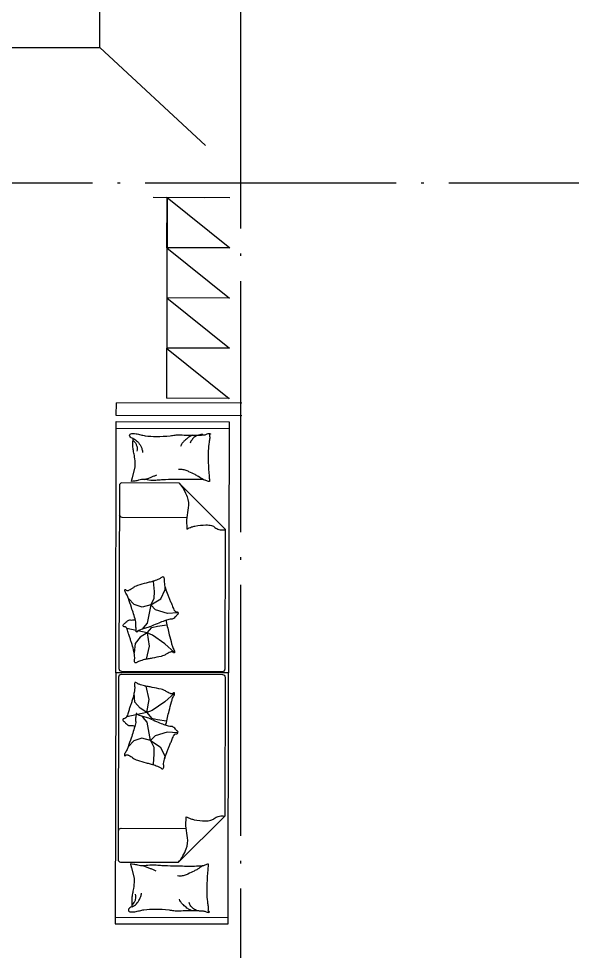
# Model space of a CAD drawing. Extents: x 39238 to 748440, y -374049 to 522939.
# Drawn here: x 50904 to 55316, y 200726 to 208157 of the extents above; entities that cross this region are included whole.
import ezdxf

# ---------------------------------------------------------------- set-up
doc = ezdxf.new("R2010")
doc.units = 0
doc.header["$LTSCALE"] = 1000
doc.header["$MEASUREMENT"] = 0
doc.linetypes.add('DOTE', pattern=[2.42, 2, -0.2, 0.02, -0.2])
for name, color, linetype in [('DOTE', 1, 'DOTE'), ('GROUND', 2, 'Continuous'), ('WALL', 2, 'Continuous'), ('家具', 8, 'Continuous')]:
    doc.layers.add(name, color=color, linetype=linetype)
doc.styles.add('DIM_FONT', font='simplex_.ttf', dxfattribs={"width": 0.7, "bigfont": 'GBCBIG'})

# ---------------------------------------------------------------- blocks, each defined once
blk = doc.blocks.new('M_C55HKH')
for p, q in [((0, -52.4), (900, -52.4)), ((25.8, -508.5), (25.8, -1967.8)), ((502.6, -488.5), (45.8, -488.5)), ((502.6, -488.5), (871.6, -858.3)), ((45.8, -761.1), (564.4, -761.1)), ((871.6, -1967.8), (871.6, -858.3)), ((299.4, -1273), (294.5, -1270)), ((306.6, -1352.3), (299.4, -1273)), ((357, -1410.4), (393.4, -1337.5)), ((393.4, -1337.5), (392.3, -1318.1)), ((146.2, -1456.3), (99.8, -1409.5)), ((278.4, -1459.1), (304.8, -1407.4)), ((278.4, -1459.1), (357, -1410.4)), ((304.8, -1407.4), (306.6, -1352.3)), ((210.6, -1478.3), (146.2, -1456.3)), ((278.4, -1459.1), (210.6, -1478.3)), ((278.4, -1459.1), (251, -1605.9)), ((316.5, -1498.2), (278.4, -1459.1)), ((412.1, -1526.9), (316.5, -1498.2)), ((495.3, -1522.7), (412.1, -1526.9)), ((251, -1605.9), (218.9, -1643.3)), ((286.2, -1639.5), (333.2, -1627.5)), ((333.2, -1627.5), (405.4, -1617.7)), ((163.5, -1664.3), (88.8, -1648.6)), ((249.3, -1682.4), (175.1, -1666.8)), ((249.3, -1682.4), (195.7, -1717.6)), ((218.9, -1643.3), (211.2, -1652.3)), ((249.3, -1682.4), (286.2, -1639.5)), ((249.3, -1682.4), (266, -1787)), ((292.2, -1700.3), (249.3, -1682.4)), ((391.2, -1768.8), (292.2, -1700.3)), ((153.5, -1766.5), (147.3, -1840.5)), ((195.7, -1717.6), (153.5, -1766.5)), ((468.8, -1838.9), (391.2, -1768.8)), ((266, -1787), (242.8, -1892.3)), ((45.8, -1987.8), (851.6, -1987.8))]:
    blk.add_line(p, q)
blk.add_lwpolyline([(0, -2000), (0, 0), (900, 0), (900, -2000)], close=True)
for points in [[(135.1, -133.6, -0.263368), (107.1, -114.8, -0.494818), (116.3, -96.1, -0.049225), (134, -94.3, -0.036831), (157.6, -96.1, -0.031893), (195.6, -104.2, 0.035782), (229.5, -111.2, 0.032941), (319.2, -117.1, 0.026564), (430.4, -111.2, 0.017905), (467.9, -105.8, -0.033397), (488.1, -103.6, -0.03204), (525.2, -104.3, 0.018442), (589.5, -107.3, 0.010837), (654.3, -106.6, 0.014624), (702.2, -103.6, 0.111249), (724.7, -96.3, -0.153708), (741.6, -92.3, -0.076444), (749.1, -94, -0.215512), (751, -96.1, -0.585858), (748.4, -99.1, 0.363489), (743.5, -101.7, 0.191716), (743.4, -113.2, -0.129675), (745.4, -129.9, -0.01735), (742.4, -146.7, 0.019326), (739.8, -161.8, 0.018818), (733.1, -230.1, 0.021828), (732.2, -289.4, 0.006204), (733.6, -323.2, 0.001963), (739.8, -430.1, 0.028341), (744, -466.2, -0.117014), (743.5, -475.1, -0.36606), (742.1, -476.1, -0.03973), (728.5, -473.3, -0.048309), (714.7, -467.8, 0.062981), (704.1, -463.9, 0.04058), (680.7, -460.5, 0.014345), (613.9, -458.3, 0.005484), (488.5, -459, 0.007153), (392.3, -462, 0.008762), (349.8, -464.7, -0.008153), (304.1, -467.6, -0.06251), (247, -463.2, 0.078669), (201.4, -461.2, 0.047825), (179, -465.9, -0.034494), (148.2, -473.3, -0.023571), (122.9, -476.3, -0.510228), (121.9, -475.1), (129.4, -445.1), (150.1, -362.6, 0.073041), (152.1, -343, 0.023305), (146.3, -281.9, 0.018299), (142.3, -259, -0.01097), (134.9, -221, -0.042281), (132, -186.7, -0.027201), (134.9, -133.3)], [(134.9, -133.6, -0.077379), (169.7, -158.9, -0.077379), (195.2, -193.7, -0.047525), (205.1, -218.3, -0.047525), (210.2, -244.3)], [(608.9, -107.4, 0.027842), (585.2, -118, 0.048685), (572.6, -126.1, 0.023666), (544.7, -150.5, 0.031223), (525.7, -171.1, 0.046801), (520.6, -178.8, 0.023191), (512.5, -195.5)], [(690.9, -101.7, 0.088153), (656.4, -105.2, 0.088153), (625.2, -120.5, 0.077547), (603.6, -142.1, 0.077547), (589.5, -169.3)], [(133.4, -149.6, -0.05369), (147.6, -162.6, -0.070312), (155.7, -174.9, -0.015448), (159.5, -183.4, -0.013244), (163.2, -193.7, -0.082127), (166.2, -211.7, -0.064164), (163.2, -234.9)], [(225.5, -460.5, 0.009729), (252.8, -451.5, 0.009729), (279.7, -441.4, 0.007971), (301.4, -432.3, 0.007971), (322.9, -422.6)], [(694.7, -462, 0.016108), (655.8, -435.8, 0.024599), (629, -420.7, 0.009477), (579.9, -397.4, 0.015937), (550.1, -385.1, 0.072521), (533.7, -381.5, 0.033339), (497.5, -381.3)], [(502.6, -488.5, -0.085272), (565.9, -598.6, -0.124044), (575.2, -686.2), (561.5, -781.6), (563.3, -854.1)], [(563.3, -854.1, -0.027362), (601.8, -837.7, -0.040834), (628.9, -830.3, -0.038441), (716.6, -820.8, -0.076528), (760.7, -826.1, -0.103649), (788.2, -840.5, 0.093398), (818.4, -857, 0.072727), (840.5, -860.8, 0.052315), (871.6, -858.3)], [(400.3, -1581.4, 0.025626), (401.8, -1590.8, 0.0108), (426.4, -1696.7, 0.00456), (445.4, -1768.5, 0.01125), (454.1, -1797.4, 0.069394), (461.7, -1813.2, -0.079756), (468.1, -1827, -0.106399), (468.8, -1838.9, -0.328642), (465.8, -1841.8, -0.299547), (460.8, -1839.5, 0.189917), (454.1, -1834.5, 0.033518), (446, -1832.9, 0.075627), (442.4, -1833, 0.053489), (435.9, -1834.8, 0.017838), (417.6, -1843, 0.038394), (397.1, -1855.1, -0.059529), (383.5, -1862.4, -0.035943), (361.9, -1869, -0.011245), (291.4, -1883.8, -0.006203), (259.2, -1889.3, 0.010783), (240.6, -1892.7, 0.019485), (229.8, -1895.4, 0.005062), (188.4, -1907.7, 0.101392), (167.2, -1919.3, -0.223768), (156.1, -1922.3, -0.25558), (152.7, -1919.5, -0.081563), (149.7, -1906.7, -0.071805), (150.7, -1893, 0.069985), (151.8, -1879, 0.03546), (145.4, -1830.7, 0.029432), (130.3, -1774, 0.001554), (121.1, -1746.5, -0.00152), (111.6, -1718.4, -0.004735), (102.3, -1689.3, 0.00382), (90.8, -1653.2, 0.296001), (66.5, -1633.6, -0.649774), (60.7, -1615.9, -0.02319), (64.7, -1612.6, 0.0288), (67.9, -1609.9, 0.005727), (73, -1605.1, -0.004358), (79.6, -1598.7, -0.027528), (94.1, -1586.2, -0.046214), (103.8, -1580.2, -0.194121), (117.3, -1579, 0.133719), (136.6, -1579.7, 0.005779), (154.6, -1575.2, 0.008882)]]:
    blk.add_lwpolyline(points, format="xyb")
blk.add_lwpolyline([(345.4, -1251, 0.101392), (365.7, -1237.8, -0.223768), (376.5, -1234, -0.25558), (380.2, -1236.5, -0.081563), (384.2, -1249.1, -0.071805), (384.2, -1262.7, 0.069985), (384.1, -1276.8, 0.03546), (394.2, -1324.5, 0.029432), (413.7, -1379.8, 0.001554), (425, -1406.6, -0.00152), (436.5, -1433.9, -0.004735), (448, -1462.2, 0.00382), (462.3, -1497.3, 0.296001), (488, -1515, -0.649774), (495.1, -1532.2, -0.02319), (491.4, -1535.7, 0.0288), (488.4, -1538.7, 0.005727), (483.8, -1543.9, -0.004358), (477.7, -1550.8, -0.027528), (464.1, -1564.3, -0.046214), (454.9, -1571.1, -0.194121), (441.5, -1573.2, 0.133719), (422.3, -1574.1, 0.011505), (387.3, -1586.1, 0.008882), (342.6, -1603.5, 0.012426), (285.7, -1628.6, -0.033612), (264.2, -1636.9), (217.8, -1651.5), (182, -1662.8, 0.224341), (170.4, -1673.5, -0.722772), (163.3, -1673.1, -0.103513), (163.2, -1670, 0.053465), (163.5, -1664.3, 0.030109), (161.3, -1645.6, -0.031436), (159.2, -1627.7, -0.05324), (159.9, -1615.6, 0.05518), (160.5, -1603.9, 0.056271), (157, -1583.3, 0.0108), (124.3, -1479.6, 0.00456), (99.8, -1409.5, 0.01125), (89, -1381.3, 0.069394), (80.2, -1366.2, -0.079756), (72.8, -1352.9, -0.106399), (71.2, -1341.1, -0.328642), (73.9, -1337.9, -0.299547), (79.1, -1339.9, 0.189917), (86.1, -1344.3, 0.033518), (94.3, -1345.3, 0.075627), (98, -1345, 0.053489), (104.3, -1342.6, 0.017838), (121.9, -1333, 0.038394), (141.4, -1319.4, -0.059529), (154.4, -1311.1, -0.035943), (175.4, -1302.8, -0.011245), (244.6, -1282.8, -0.006203), (276.3, -1274.7, 0.010783), (294.5, -1270, 0.019485), (305.2, -1266.5, 0.005062)], format="xyb", close=True)
for centre, start, end in [((45.8, -508.5), 90, 180), ((45.8, -741.1), 180, 270), ((45.8, -1967.8), 180, 270), ((851.6, -1967.8), 270, 0)]:
    blk.add_arc(centre, 20, start, end)
at = {"style": 'DIM_FONT', "width": 0.8, "flags": 9}
for tag in ['YSIZE', 'XSIZE']:
    blk.add_attdef(tag, (0, 0), '', height=0.5, dxfattribs=at)

msp = doc.modelspace()

# ---------------------------------------------------------------- linework, layer by layer
for p, q in [((52586.6, 206729.9), (52081.9, 206730.9)), ((52086.4, 206730.9), (52082.4, 205131.9)), ((52085.6, 206331.2), (52086.4, 206730.9)), ((52086.4, 206730.9), (52585.6, 206329.9)), ((52585.6, 206329.9), (52085.6, 206331.2)), ((52085.6, 206331.2), (52584.6, 205930.2)), ((52584.8, 205930.2), (52084.4, 205931.4)), ((52084.4, 205931.4), (52583.6, 205530.4)), ((52584, 205530.4), (52083.4, 205531.7)), ((52083.4, 205531.7), (52582.6, 205130.7)), ((51682.3, 204996.1), (51682.5, 205096.1)), ((52682.5, 205093.6), (51682.5, 205096.1)), ((52583.2, 205130.7), (52082.4, 205131.9)), ((52682.3, 204993.6), (51682.3, 204996.1)), ((52682.3, 204993.6), (51682.3, 204996.1))]:
    msp.add_line(p, q)
at = {"layer": 'DOTE'}
for p, q in [((52672.2, 227845.9), (52672.2, 189525.9)), ((87792.2, 206845.9), (47472.2, 206845.9))]:
    msp.add_line(p, q, dxfattribs=at)
at = {"layer": 'GROUND'}
for p, q in [((47992.2, 207925.9), (51552.2, 207925.9)), ((47992.2, 207925.9), (51552.2, 207925.9)), ((51552.2, 207925.9), (52392.2, 207145.9)), ((51552.2, 207925.9), (52392.2, 207145.9)), ((51552.2, 207925.9), (52392.2, 207145.9)), ((51552.2, 207925.9), (52392.2, 207145.9))]:
    msp.add_line(p, q, dxfattribs=at)
msp.add_lwpolyline([(51552.2, 207925.9), (51552.2, 208345.9)], dxfattribs=at)
msp.add_lwpolyline([(51552.2, 207925.9), (51552.2, 208345.9)], dxfattribs=at)
at = {"layer": 'WALL'}
msp.add_line((52386.8, 206730.4), (51977, 206730.9), dxfattribs=at)

# ---------------------------------------------------------------- block references
at = {"layer": '家具', "rotation": 359.8564310143043}
msp.add_blockref('M_C55HKH', (51682.2, 204946.1), dxfattribs=at)
at = {"layer": '家具', "xscale": -1, "rotation": 179.8564310143043}
msp.add_blockref('M_C55HKH', (51672.2, 200946.1), dxfattribs=at)

doc.saveas('drawing.dxf')
